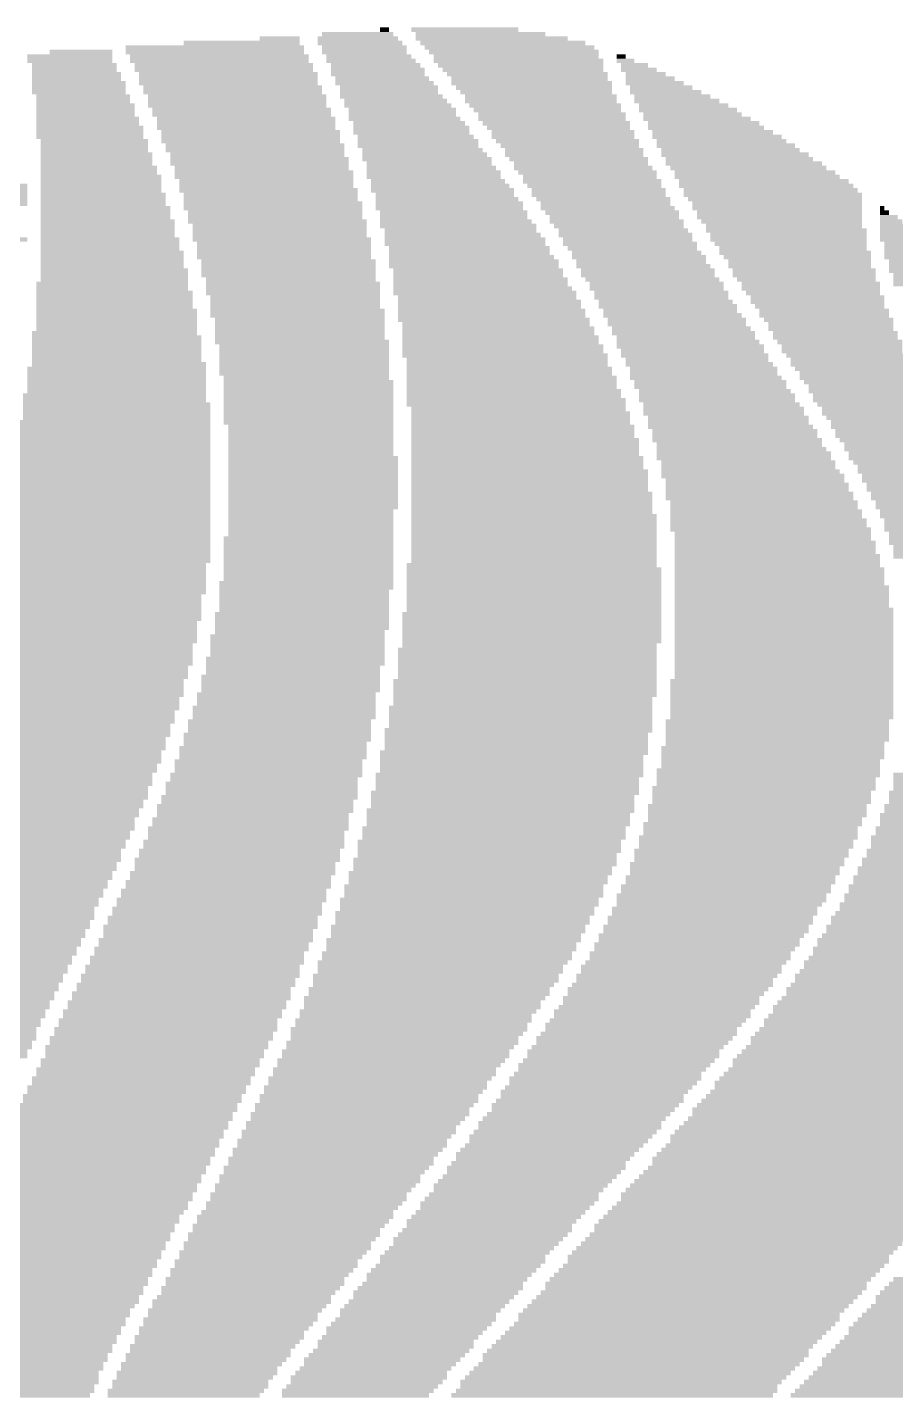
# Model space of a CAD drawing. Extents: x 0 to 158, y 0 to 111.
# Drawn here: x 124.87 to 129.74, y 24.47 to 32.14 of the extents above; entities that cross this region are included whole.
import ezdxf

# ---------------------------------------------------------------- set-up
doc = ezdxf.new("R2010")
doc.units = 0
doc.layers.add('21', color=53, linetype='CONTINUOUS')

# ---------------------------------------------------------------- blocks, each defined once
blk = doc.blocks.new('RECT')
blk.add_solid([(-0.5, -0.5), (0.5, -0.5), (-0.5, 0.5), (0.5, 0.5)])

msp = doc.modelspace()

# ---------------------------------------------------------------- block references
at = {"layer": '21', "yscale": 0.025}
for p, xscale in [((126.285, 32.08), 0.225), ((126.7225, 32.08), 0.45), ((126.7225, 32.105), 0.4), ((126.8725, 32.13), 0.05), ((127.3225, 32.13), 0.6), ((127.41, 32.105), 0.725), ((127.4725, 32.08), 0.85), ((125.1725, 32.005), 0.35), ((126.0725, 32.055), 0.65), ((126.735, 32.055), 0.475), ((126.76, 32.03), 0.475), ((126.76, 32.005), 0.475), ((127.535, 32.055), 0.925), ((127.5725, 32.03), 0.95), ((127.5975, 32.005), 0.95), ((125.11, 31.98), 0.475), ((125.11, 31.955), 0.475), ((125.135, 31.93), 0.475), ((126.785, 31.98), 0.475), ((126.7975, 31.955), 0.5), ((126.8225, 31.93), 0.5), ((127.61, 31.98), 0.925), ((127.6225, 31.955), 0.95), ((127.635, 31.93), 0.925), ((128.1975, 31.98), 0.05), ((128.2225, 31.955), 0.1), ((128.2725, 31.93), 0.15), ((125.135, 31.905), 0.475), ((125.1475, 31.88), 0.5), ((125.1475, 31.855), 0.5), ((126.835, 31.905), 0.525), ((126.835, 31.88), 0.525), ((126.86, 31.855), 0.525), ((127.6475, 31.905), 0.9), ((127.6725, 31.88), 0.9), ((127.685, 31.855), 0.875), ((128.2975, 31.905), 0.2), ((128.335, 31.88), 0.225), ((128.36, 31.855), 0.275), ((125.16, 31.83), 0.525), ((125.16, 31.805), 0.525), ((125.16, 31.78), 0.525), ((126.8725, 31.83), 0.55), ((126.8975, 31.805), 0.55), ((126.8975, 31.78), 0.55), ((127.6975, 31.83), 0.9), ((127.71, 31.805), 0.875), ((127.7225, 31.78), 0.85), ((128.385, 31.83), 0.325), ((128.4225, 31.805), 0.35), ((128.4475, 31.78), 0.4), ((125.185, 31.755), 0.525), ((125.185, 31.73), 0.525), ((125.1975, 31.705), 0.55), ((126.91, 31.755), 0.575), ((126.935, 31.73), 0.575), ((126.9475, 31.705), 0.6), ((127.7475, 31.755), 0.85), ((127.7475, 31.73), 0.85), ((127.7725, 31.705), 0.85), ((128.485, 31.755), 0.425), ((128.51, 31.73), 0.475), ((128.5475, 31.705), 0.5), ((125.1975, 31.68), 0.55), ((125.1975, 31.655), 0.55), ((125.21, 31.63), 0.575), ((126.9725, 31.68), 0.6), ((126.9725, 31.655), 0.6), ((126.985, 31.63), 0.625), ((127.785, 31.68), 0.825), ((127.81, 31.655), 0.825), ((127.81, 31.63), 0.825), ((128.5725, 31.68), 0.55), ((128.5975, 31.655), 0.55), ((128.6225, 31.63), 0.6), ((125.21, 31.605), 0.575), ((125.2225, 31.58), 0.6), ((125.2225, 31.555), 0.6), ((127.01, 31.605), 0.625), ((127.0225, 31.58), 0.65), ((127.0225, 31.555), 0.65), ((127.835, 31.605), 0.825), ((127.8475, 31.58), 0.8), ((127.8725, 31.555), 0.8), ((128.66, 31.605), 0.625), ((128.6725, 31.58), 0.65), ((128.71, 31.555), 0.675), ((125.2225, 31.53), 0.6), ((125.2475, 31.505), 0.6), ((125.2475, 31.48), 0.6), ((127.0475, 31.53), 0.65), ((127.06, 31.505), 0.675), ((127.06, 31.48), 0.675), ((127.8725, 31.53), 0.8), ((127.8975, 31.505), 0.8), ((127.91, 31.48), 0.775), ((128.735, 31.53), 0.725), ((128.76, 31.505), 0.725), ((128.785, 31.48), 0.775), ((125.2475, 31.455), 0.6), ((125.26, 31.43), 0.625), ((125.26, 31.405), 0.625), ((125.26, 31.38), 0.625), ((126.16, 31.43), 0.975), ((127.085, 31.455), 0.675), ((127.0975, 31.43), 0.7), ((127.11, 31.405), 0.725), ((127.1225, 31.38), 0.7), ((127.935, 31.455), 0.775), ((127.935, 31.43), 0.775), ((127.96, 31.405), 0.775), ((127.9725, 31.38), 0.75), ((128.81, 31.455), 0.775), ((128.835, 31.43), 0.825), ((128.86, 31.405), 0.825), ((128.885, 31.38), 0.875), ((125.2725, 31.355), 0.65), ((125.2725, 31.33), 0.65), ((125.285, 31.305), 0.675), ((126.185, 31.355), 0.975), ((127.135, 31.355), 0.725), ((127.1475, 31.33), 0.75), ((127.1475, 31.305), 0.75), ((127.985, 31.355), 0.775), ((128.01, 31.33), 0.775), ((128.0225, 31.305), 0.75), ((128.91, 31.355), 0.875), ((128.9475, 31.33), 0.9), ((128.96, 31.305), 0.925), ((124.4725, 31.255), 0.8), ((124.4725, 31.23), 0.8), ((125.285, 31.28), 0.675), ((125.285, 31.255), 0.675), ((125.285, 31.23), 0.675), ((126.21, 31.28), 0.975), ((126.21, 31.255), 0.975), ((127.1725, 31.28), 0.75), ((127.185, 31.255), 0.775), ((127.1975, 31.23), 0.8), ((128.035, 31.28), 0.775), ((128.0475, 31.255), 0.75), ((128.0725, 31.23), 0.75), ((128.9975, 31.28), 0.95), ((129.01, 31.255), 0.975), ((129.035, 31.23), 0.975), ((124.4725, 31.205), 0.8), ((124.4725, 31.18), 0.8), ((124.4725, 31.155), 0.8), ((125.2975, 31.205), 0.7), ((125.2975, 31.18), 0.7), ((125.2975, 31.155), 0.7), ((126.235, 31.205), 0.975), ((126.235, 31.18), 0.975), ((127.21, 31.205), 0.775), ((127.2225, 31.18), 0.8), ((127.235, 31.155), 0.825), ((128.0725, 31.205), 0.75), ((128.0975, 31.18), 0.75), ((128.11, 31.155), 0.725), ((129.06, 31.18), 0.975), ((129.0725, 31.155), 0.95), ((125.31, 31.13), 0.725), ((125.31, 31.105), 0.725), ((125.31, 31.08), 0.725), ((126.26, 31.105), 0.975), ((126.26, 31.08), 0.975), ((127.235, 31.13), 0.825), ((127.26, 31.105), 0.825), ((127.26, 31.08), 0.825), ((128.1225, 31.13), 0.75), ((128.1475, 31.105), 0.75), ((128.16, 31.08), 0.725), ((129.0725, 31.13), 0.95), ((129.085, 31.105), 0.925), ((129.085, 31.08), 0.925), ((129.66, 31.13), 0.025), ((129.6725, 31.105), 0.05), ((129.6975, 31.08), 0.1), ((125.3225, 31.055), 0.75), ((125.3225, 31.03), 0.75), ((125.3225, 31.005), 0.75), ((126.285, 31.03), 0.975), ((126.285, 31.005), 0.975), ((127.2725, 31.055), 0.85), ((127.285, 31.03), 0.875), ((127.2975, 31.005), 0.85), ((128.1725, 31.055), 0.75), ((128.185, 31.03), 0.725), ((128.21, 31.005), 0.725), ((129.0975, 31.055), 0.9), ((129.11, 31.03), 0.875), ((129.1225, 31.005), 0.9), ((129.71, 31.055), 0.125), ((129.735, 31.03), 0.175), ((129.7475, 31.005), 0.2), ((124.4475, 30.955), 0.85), ((125.3225, 30.98), 0.75), ((125.335, 30.955), 0.775), ((125.335, 30.93), 0.775), ((126.285, 30.98), 0.975), ((126.31, 30.93), 0.975), ((127.31, 30.98), 0.875), ((127.3225, 30.955), 0.9), ((127.3225, 30.93), 0.9), ((128.2225, 30.98), 0.75), ((128.235, 30.955), 0.725), ((128.2475, 30.93), 0.75), ((129.135, 30.98), 0.875), ((129.135, 30.955), 0.875), ((129.1475, 30.93), 0.85), ((129.76, 30.98), 0.225), ((129.785, 30.955), 0.275), ((129.81, 30.93), 0.275), ((125.335, 30.905), 0.775), ((125.3475, 30.88), 0.8), ((125.3475, 30.855), 0.8), ((126.31, 30.905), 0.975), ((126.31, 30.88), 0.975), ((126.31, 30.855), 0.975), ((127.3475, 30.905), 0.9), ((127.3475, 30.88), 0.9), ((127.36, 30.855), 0.925), ((128.26, 30.905), 0.725), ((128.285, 30.88), 0.725), ((128.2975, 30.855), 0.75), ((129.16, 30.905), 0.825), ((129.1725, 30.88), 0.85), ((129.185, 30.855), 0.825), ((129.835, 30.905), 0.325), ((129.8475, 30.88), 0.35), ((129.86, 30.855), 0.375), ((125.3475, 30.83), 0.8), ((125.3475, 30.805), 0.8), ((125.36, 30.78), 0.825), ((126.335, 30.83), 0.975), ((126.335, 30.805), 0.975), ((126.335, 30.78), 0.975), ((127.3725, 30.83), 0.95), ((127.3725, 30.805), 0.95), ((127.3975, 30.78), 0.95), ((128.31, 30.83), 0.725), ((128.3225, 30.805), 0.75), ((128.3475, 30.78), 0.75), ((129.1975, 30.83), 0.8), ((129.1975, 30.805), 0.8), ((129.2225, 30.78), 0.8), ((129.8975, 30.83), 0.4), ((129.91, 30.805), 0.425), ((129.9225, 30.78), 0.45), ((125.3475, 30.705), 0.85), ((125.36, 30.755), 0.825), ((125.36, 30.73), 0.825), ((126.335, 30.755), 0.975), ((126.3475, 30.73), 0.95), ((126.36, 30.705), 0.975), ((127.3975, 30.755), 0.95), ((127.41, 30.73), 0.975), ((127.41, 30.705), 0.975), ((128.3475, 30.755), 0.75), ((128.3725, 30.73), 0.75), ((128.3975, 30.705), 0.75), ((129.2225, 30.755), 0.8), ((129.235, 30.73), 0.775), ((129.26, 30.705), 0.775), ((129.96, 30.755), 0.475), ((129.9725, 30.73), 0.5), ((129.985, 30.705), 0.525), ((125.3475, 30.68), 0.85), ((125.36, 30.655), 0.875), ((125.36, 30.63), 0.875), ((126.36, 30.68), 0.975), ((126.36, 30.655), 0.975), ((126.3725, 30.63), 0.95), ((127.435, 30.655), 1.025), ((128.3975, 30.68), 0.75), ((128.4225, 30.655), 0.75), ((128.4225, 30.63), 0.75), ((129.26, 30.68), 0.775), ((129.2725, 30.655), 0.75), ((129.2975, 30.63), 0.75), ((125.36, 30.605), 0.875), ((125.36, 30.58), 0.875), ((125.3725, 30.555), 0.9), ((126.3725, 30.605), 0.95), ((126.3725, 30.58), 0.95), ((126.385, 30.555), 0.975), ((127.46, 30.605), 1.025), ((127.46, 30.58), 1.025), ((127.4725, 30.555), 1.05), ((128.4475, 30.605), 0.75), ((128.46, 30.58), 0.775), ((128.4725, 30.555), 0.75), ((129.2975, 30.605), 0.75), ((129.31, 30.58), 0.725), ((129.335, 30.555), 0.725), ((125.3725, 30.53), 0.9), ((125.3725, 30.505), 0.9), ((125.3725, 30.48), 0.9), ((126.385, 30.53), 0.975), ((126.3975, 30.505), 0.95), ((126.3975, 30.48), 0.95), ((127.4725, 30.53), 1.05), ((127.485, 30.505), 1.075), ((127.4975, 30.48), 1.05), ((128.485, 30.53), 0.775), ((128.51, 30.505), 0.775), ((128.51, 30.48), 0.775), ((129.335, 30.53), 0.725), ((129.36, 30.505), 0.725), ((129.3725, 30.48), 0.7), ((125.36, 30.43), 0.925), ((125.3725, 30.405), 0.95), ((125.3725, 30.455), 0.9), ((126.3975, 30.455), 0.95), ((126.3975, 30.43), 0.95), ((126.3975, 30.405), 0.95), ((127.51, 30.455), 1.075), ((127.51, 30.43), 1.075), ((127.5225, 30.405), 1.1), ((128.535, 30.455), 0.775), ((128.5475, 30.43), 0.8), ((128.56, 30.405), 0.775), ((129.3725, 30.455), 0.7), ((129.3975, 30.43), 0.7), ((129.3975, 30.405), 0.7), ((125.3725, 30.38), 0.95), ((125.3725, 30.355), 0.95), ((125.3725, 30.33), 0.95), ((125.3725, 30.305), 0.95), ((126.41, 30.38), 0.975), ((126.4225, 30.355), 0.95), ((126.4225, 30.33), 0.95), ((126.4225, 30.305), 0.95), ((127.5225, 30.38), 1.1), ((127.535, 30.355), 1.125), ((127.535, 30.33), 1.125), ((127.5475, 30.305), 1.15), ((128.5725, 30.38), 0.8), ((128.585, 30.355), 0.825), ((128.5975, 30.33), 0.8), ((128.61, 30.305), 0.825), ((129.4225, 30.38), 0.7), ((129.435, 30.355), 0.675), ((129.435, 30.33), 0.675), ((129.46, 30.305), 0.675), ((125.3725, 30.28), 0.95), ((125.385, 30.255), 0.975), ((126.4225, 30.28), 0.95), ((126.4225, 30.255), 0.95), ((126.4225, 30.23), 0.95), ((127.56, 30.28), 1.125), ((127.56, 30.255), 1.125), ((127.5725, 30.23), 1.15), ((128.6225, 30.28), 0.8), ((128.635, 30.255), 0.825), ((128.66, 30.23), 0.825), ((129.4725, 30.28), 0.65), ((129.485, 30.255), 0.675), ((129.4975, 30.23), 0.65), ((126.4225, 30.205), 0.95), ((126.435, 30.18), 0.925), ((126.4475, 30.155), 0.95), ((127.5725, 30.205), 1.15), ((127.585, 30.18), 1.175), ((127.585, 30.155), 1.175), ((128.66, 30.205), 0.825), ((128.6725, 30.18), 0.85), ((128.6975, 30.155), 0.85), ((129.5225, 30.205), 0.65), ((129.5225, 30.18), 0.65), ((129.5475, 30.155), 0.65), ((125.36, 30.08), 1.025), ((126.4475, 30.13), 0.95), ((126.4475, 30.105), 0.95), ((126.4475, 30.08), 0.95), ((127.585, 30.13), 1.175), ((127.5975, 30.105), 1.2), ((127.5975, 30.08), 1.2), ((128.6975, 30.13), 0.85), ((128.7225, 30.105), 0.85), ((128.735, 30.08), 0.875), ((129.56, 30.13), 0.625), ((129.56, 30.105), 0.625), ((129.585, 30.08), 0.625), ((125.36, 30.055), 1.025), ((125.3725, 30.03), 1.05), ((125.3725, 30.005), 1.05), ((126.4475, 30.055), 0.95), ((126.4475, 30.03), 0.95), ((126.4475, 30.005), 0.95), ((127.61, 30.055), 1.225), ((127.61, 30.03), 1.225), ((127.6225, 30.005), 1.2), ((128.735, 30.055), 0.875), ((128.76, 30.03), 0.875), ((128.7725, 30.005), 0.9), ((129.585, 30.055), 0.625), ((129.61, 30.03), 0.625), ((129.6225, 30.005), 0.6), ((125.36, 29.93), 1.075), ((125.3725, 29.98), 1.05), ((125.3725, 29.955), 1.05), ((126.4475, 29.98), 0.95), ((126.4475, 29.955), 0.95), ((126.4475, 29.93), 0.95), ((127.635, 29.98), 1.225), ((127.635, 29.955), 1.225), ((127.635, 29.93), 1.225), ((128.7725, 29.98), 0.9), ((128.7975, 29.955), 0.9), ((128.7975, 29.93), 0.9), ((129.635, 29.98), 0.625), ((129.6475, 29.955), 0.6), ((129.6725, 29.93), 0.6), ((125.36, 29.905), 1.075), ((125.36, 29.88), 1.075), ((125.36, 29.855), 1.075), ((126.46, 29.905), 0.925), ((126.46, 29.88), 0.925), ((126.46, 29.855), 0.925), ((127.6475, 29.905), 1.25), ((127.6475, 29.88), 1.25), ((127.6475, 29.855), 1.25), ((128.81, 29.905), 0.925), ((128.835, 29.88), 0.925), ((128.835, 29.855), 0.925), ((129.6725, 29.905), 0.6), ((129.685, 29.88), 0.575), ((129.6975, 29.855), 0.6), ((125.3475, 29.805), 1.1), ((125.3475, 29.78), 1.1), ((125.36, 29.83), 1.075), ((126.46, 29.83), 0.925), ((126.46, 29.805), 0.925), ((126.46, 29.78), 0.925), ((127.66, 29.83), 1.275), ((127.66, 29.805), 1.275), ((127.66, 29.78), 1.275), ((128.8475, 29.83), 0.95), ((128.86, 29.805), 0.925), ((128.8725, 29.78), 0.95), ((129.71, 29.83), 0.575), ((129.735, 29.805), 0.575), ((129.735, 29.78), 0.575), ((125.3475, 29.755), 1.1), ((125.3475, 29.73), 1.1), ((125.3475, 29.705), 1.1), ((126.46, 29.755), 0.925), ((126.4725, 29.73), 0.95), ((126.4725, 29.705), 0.95), ((127.66, 29.755), 1.275), ((127.6725, 29.73), 1.3), ((127.6725, 29.705), 1.3), ((128.885, 29.755), 0.975), ((128.885, 29.73), 0.975), ((128.91, 29.705), 0.975), ((129.76, 29.755), 0.575), ((129.76, 29.73), 0.575), ((129.785, 29.705), 0.575), ((125.335, 29.68), 1.125), ((125.335, 29.655), 1.125), ((125.335, 29.63), 1.125), ((126.4725, 29.68), 0.95), ((126.4725, 29.655), 0.95), ((126.4725, 29.63), 0.95), ((127.6725, 29.68), 1.3), ((127.685, 29.655), 1.325), ((127.685, 29.63), 1.325), ((128.91, 29.68), 0.975), ((128.935, 29.63), 1.025), ((129.7975, 29.68), 0.55), ((129.81, 29.655), 0.575), ((129.8225, 29.63), 0.55), ((125.3225, 29.58), 1.15), ((125.3225, 29.555), 1.15), ((125.335, 29.605), 1.125), ((126.4725, 29.605), 0.95), ((126.4725, 29.58), 0.95), ((126.4725, 29.555), 0.95), ((127.685, 29.605), 1.325), ((127.685, 29.58), 1.325), ((127.685, 29.555), 1.325), ((128.96, 29.58), 1.025), ((128.96, 29.555), 1.025), ((129.835, 29.605), 0.575), ((129.8475, 29.58), 0.55), ((129.86, 29.555), 0.575), ((125.31, 29.48), 1.175), ((125.3225, 29.53), 1.15), ((125.3225, 29.505), 1.15), ((126.4725, 29.53), 0.95), ((126.4725, 29.505), 0.95), ((126.4725, 29.48), 0.95), ((127.6975, 29.53), 1.35), ((127.6975, 29.505), 1.35), ((127.6975, 29.48), 1.35), ((128.9725, 29.53), 1.05), ((128.9725, 29.505), 1.05), ((128.9975, 29.48), 1.05), ((129.8725, 29.53), 0.55), ((129.8725, 29.505), 0.55), ((129.8975, 29.48), 0.55), ((125.31, 29.455), 1.175), ((125.31, 29.43), 1.175), ((125.31, 29.405), 1.175), ((126.4725, 29.455), 0.95), ((126.46, 29.43), 0.925), ((126.46, 29.405), 0.925), ((127.6975, 29.455), 1.35), ((127.6975, 29.43), 1.35), ((127.71, 29.405), 1.375), ((128.9975, 29.455), 1.05), ((129.01, 29.43), 1.075), ((129.01, 29.405), 1.075), ((129.8975, 29.455), 0.55), ((129.9225, 29.43), 0.55), ((129.9225, 29.405), 0.55), ((125.2975, 29.38), 1.2), ((125.2975, 29.355), 1.2), ((125.2975, 29.33), 1.2), ((126.46, 29.38), 0.925), ((126.46, 29.355), 0.925), ((126.46, 29.33), 0.925), ((127.71, 29.38), 1.375), ((127.71, 29.355), 1.375), ((127.71, 29.33), 1.375), ((129.0225, 29.38), 1.1), ((129.0225, 29.355), 1.1), ((129.035, 29.33), 1.125), ((129.9475, 29.38), 0.55), ((129.9475, 29.355), 0.55), ((129.96, 29.33), 0.575), ((125.285, 29.28), 1.225), ((125.285, 29.255), 1.225), ((125.285, 29.23), 1.225), ((125.2975, 29.305), 1.2), ((126.4475, 29.28), 0.95), ((126.4475, 29.255), 0.95), ((126.4475, 29.23), 0.95), ((126.46, 29.305), 0.925), ((127.71, 29.305), 1.375), ((127.71, 29.28), 1.375), ((127.71, 29.255), 1.375), ((127.71, 29.23), 1.375), ((129.0475, 29.305), 1.1), ((129.0475, 29.28), 1.1), ((129.06, 29.255), 1.125), ((129.06, 29.23), 1.125), ((129.9725, 29.305), 0.55), ((129.985, 29.28), 0.575), ((129.985, 29.255), 0.575), ((130.01, 29.23), 0.575), ((125.2725, 29.18), 1.25), ((125.2725, 29.155), 1.25), ((125.285, 29.205), 1.225), ((126.4475, 29.205), 0.95), ((126.4475, 29.18), 0.95), ((126.4475, 29.155), 0.95), ((127.71, 29.205), 1.375), ((127.71, 29.18), 1.375), ((127.71, 29.155), 1.375), ((129.06, 29.205), 1.125), ((129.0725, 29.18), 1.15), ((129.0725, 29.155), 1.15), ((130.01, 29.205), 0.575), ((130.01, 29.18), 0.575), ((125.2475, 29.105), 1.25), ((125.2475, 29.08), 1.25), ((125.26, 29.13), 1.225), ((126.4475, 29.13), 0.95), ((126.4475, 29.105), 0.95), ((126.4475, 29.08), 0.95), ((127.6975, 29.13), 1.4), ((127.71, 29.105), 1.425), ((127.71, 29.08), 1.425), ((129.0725, 29.13), 1.15), ((129.085, 29.105), 1.175), ((129.085, 29.08), 1.175), ((125.235, 29.005), 1.275), ((125.2475, 29.055), 1.25), ((125.2475, 29.03), 1.25), ((126.435, 29.03), 0.975), ((126.435, 29.005), 0.975), ((126.4475, 29.055), 0.95), ((127.71, 29.055), 1.425), ((127.71, 29.03), 1.425), ((127.71, 29.005), 1.425), ((129.085, 29.055), 1.175), ((129.085, 29.03), 1.175), ((129.0975, 29.005), 1.2), ((125.21, 28.93), 1.275), ((125.235, 28.98), 1.275), ((125.2225, 28.955), 1.25), ((126.4225, 28.98), 0.95), ((126.4225, 28.955), 0.95), ((126.4225, 28.93), 0.95), ((127.71, 28.98), 1.425), ((127.71, 28.955), 1.425), ((127.71, 28.93), 1.425), ((129.0975, 28.98), 1.2), ((129.0975, 28.955), 1.2), ((129.0975, 28.93), 1.2), ((125.1975, 28.855), 1.3), ((125.21, 28.905), 1.275), ((125.21, 28.88), 1.275), ((126.41, 28.855), 0.975), ((126.4225, 28.905), 0.95), ((126.4225, 28.88), 0.95), ((127.6975, 28.855), 1.45), ((127.71, 28.905), 1.425), ((127.71, 28.88), 1.425), ((129.0975, 28.905), 1.2), ((129.11, 28.88), 1.225), ((129.11, 28.855), 1.225), ((125.1725, 28.78), 1.3), ((125.1975, 28.83), 1.3), ((125.185, 28.805), 1.275), ((126.41, 28.83), 0.975), ((126.41, 28.805), 0.975), ((126.41, 28.78), 0.975), ((127.6975, 28.83), 1.45), ((127.6975, 28.805), 1.45), ((127.6975, 28.78), 1.45), ((129.11, 28.83), 1.225), ((129.11, 28.805), 1.225), ((129.11, 28.78), 1.225), ((125.16, 28.705), 1.325), ((125.1725, 28.755), 1.3), ((125.1725, 28.73), 1.3), ((126.385, 28.73), 0.975), ((126.385, 28.705), 0.975), ((126.3975, 28.755), 0.95), ((127.6975, 28.755), 1.45), ((127.6975, 28.73), 1.45), ((127.6975, 28.705), 1.45), ((129.11, 28.755), 1.225), ((129.11, 28.73), 1.225), ((129.11, 28.705), 1.225), ((125.135, 28.63), 1.325), ((125.1475, 28.68), 1.3), ((125.1475, 28.655), 1.3), ((126.385, 28.68), 0.975), ((126.385, 28.655), 0.975), ((126.385, 28.63), 0.975), ((127.6725, 28.655), 1.45), ((127.6725, 28.63), 1.45), ((127.685, 28.68), 1.425), ((129.11, 28.68), 1.225), ((129.11, 28.655), 1.225), ((129.11, 28.63), 1.225), ((125.11, 28.555), 1.325), ((125.135, 28.605), 1.325), ((125.135, 28.58), 1.325), ((126.36, 28.555), 0.975), ((127.6725, 28.605), 1.45), ((127.6725, 28.58), 1.45), ((127.6725, 28.555), 1.45), ((129.11, 28.605), 1.225), ((129.11, 28.58), 1.225), ((129.11, 28.555), 1.225), ((125.085, 28.48), 1.325), ((125.11, 28.53), 1.325), ((125.11, 28.505), 1.325), ((126.36, 28.53), 0.975), ((127.66, 28.48), 1.475), ((127.6725, 28.53), 1.45), ((127.6725, 28.505), 1.45), ((129.0975, 28.48), 1.25), ((129.11, 28.53), 1.225), ((129.11, 28.505), 1.225), ((125.0725, 28.405), 1.35), ((125.085, 28.455), 1.325), ((125.085, 28.43), 1.325), ((127.66, 28.455), 1.475), ((127.66, 28.43), 1.475), ((127.66, 28.405), 1.475), ((129.0975, 28.455), 1.25), ((129.0975, 28.43), 1.25), ((129.0975, 28.405), 1.25), ((125.0475, 28.355), 1.35), ((125.0475, 28.33), 1.35), ((125.06, 28.38), 1.325), ((126.31, 28.33), 1.025), ((127.635, 28.33), 1.475), ((127.6475, 28.38), 1.45), ((127.6475, 28.355), 1.45), ((129.0975, 28.38), 1.25), ((129.0975, 28.355), 1.25), ((129.0975, 28.33), 1.25), ((125.0225, 28.28), 1.35), ((125.0225, 28.255), 1.35), ((125.035, 28.305), 1.325), ((126.285, 28.255), 1.025), ((126.31, 28.305), 1.025), ((126.31, 28.28), 1.025), ((127.635, 28.305), 1.475), ((127.635, 28.28), 1.475), ((127.635, 28.255), 1.475), ((129.0725, 28.255), 1.25), ((129.0975, 28.305), 1.25), ((129.0975, 28.28), 1.25), ((124.9725, 28.155), 1.35), ((124.9975, 28.205), 1.35), ((124.9975, 28.18), 1.35), ((125.01, 28.23), 1.325), ((126.2725, 28.18), 1.05), ((126.2725, 28.155), 1.05), ((126.285, 28.23), 1.025), ((126.285, 28.205), 1.025), ((127.6225, 28.205), 1.5), ((127.61, 28.18), 1.475), ((127.61, 28.155), 1.475), ((127.635, 28.23), 1.475), ((129.0725, 28.23), 1.25), ((129.0725, 28.205), 1.25), ((129.0725, 28.18), 1.25), ((129.0725, 28.155), 1.25), ((124.9475, 28.08), 1.35), ((124.9725, 28.13), 1.35), ((124.9725, 28.105), 1.35), ((126.2475, 28.105), 1.05), ((126.2475, 28.08), 1.05), ((126.26, 28.13), 1.025), ((127.5975, 28.08), 1.5), ((127.61, 28.13), 1.475), ((127.61, 28.105), 1.475), ((129.0475, 28.105), 1.25), ((129.0475, 28.08), 1.25), ((129.06, 28.13), 1.225), ((124.9225, 28.005), 1.35), ((124.9475, 28.055), 1.35), ((124.9475, 28.03), 1.35), ((126.2225, 28.03), 1.05), ((126.2225, 28.005), 1.05), ((126.2475, 28.055), 1.05), ((127.585, 28.055), 1.475), ((127.585, 28.03), 1.475), ((127.585, 28.005), 1.475), ((129.0475, 28.055), 1.25), ((129.035, 28.03), 1.225), ((129.035, 28.005), 1.225), ((124.8975, 27.955), 1.35), ((124.8975, 27.93), 1.35), ((124.9225, 27.98), 1.35), ((126.21, 27.955), 1.075), ((126.1975, 27.93), 1.05), ((126.2225, 27.98), 1.05), ((127.5725, 27.955), 1.5), ((127.56, 27.93), 1.475), ((127.585, 27.98), 1.475), ((129.0225, 27.98), 1.25), ((129.0225, 27.955), 1.25), ((129.01, 27.93), 1.225), ((130.235, 27.93), 1.025), ((124.8725, 27.88), 1.35), ((124.8725, 27.855), 1.35), ((124.8975, 27.905), 1.35), ((126.185, 27.905), 1.075), ((126.185, 27.88), 1.075), ((126.185, 27.855), 1.075), ((127.5475, 27.855), 1.5), ((127.56, 27.905), 1.475), ((127.56, 27.88), 1.475), ((128.9975, 27.88), 1.25), ((128.985, 27.855), 1.225), ((129.01, 27.905), 1.225), ((130.2225, 27.855), 1.05), ((130.235, 27.905), 1.025), ((130.235, 27.88), 1.025), ((124.86, 27.83), 1.375), ((124.8475, 27.805), 1.35), ((124.8475, 27.78), 1.35), ((126.1475, 27.78), 1.1), ((126.1725, 27.83), 1.1), ((126.16, 27.805), 1.075), ((127.535, 27.83), 1.475), ((127.535, 27.805), 1.475), ((127.535, 27.78), 1.475), ((128.96, 27.78), 1.225), ((128.985, 27.83), 1.225), ((128.985, 27.805), 1.225), ((130.2225, 27.78), 1.1), ((130.2225, 27.83), 1.05), ((130.2225, 27.805), 1.05), ((124.7975, 27.705), 1.35), ((124.8225, 27.755), 1.35), ((124.8225, 27.73), 1.35), ((126.1225, 27.705), 1.1), ((126.1475, 27.755), 1.1), ((126.135, 27.73), 1.075), ((127.5225, 27.755), 1.5), ((127.51, 27.73), 1.475), ((127.51, 27.705), 1.475), ((128.96, 27.755), 1.225), ((128.96, 27.73), 1.225), ((128.9475, 27.705), 1.2), ((130.21, 27.73), 1.125), ((130.21, 27.705), 1.125), ((130.2225, 27.755), 1.1), ((124.785, 27.655), 1.375), ((124.7725, 27.63), 1.35), ((124.7975, 27.68), 1.35), ((126.11, 27.655), 1.125), ((126.0975, 27.63), 1.1), ((126.1225, 27.68), 1.1), ((127.485, 27.655), 1.475), ((127.485, 27.63), 1.475), ((127.51, 27.68), 1.475), ((128.935, 27.68), 1.225), ((128.9225, 27.655), 1.2), ((128.9225, 27.63), 1.2), ((130.1975, 27.655), 1.15), ((130.1975, 27.63), 1.15), ((130.21, 27.68), 1.125), ((124.7475, 27.58), 1.35), ((124.7475, 27.555), 1.35), ((124.7725, 27.605), 1.35), ((126.085, 27.58), 1.125), ((126.085, 27.555), 1.125), ((126.0975, 27.605), 1.1), ((127.46, 27.58), 1.475), ((127.46, 27.555), 1.475), ((127.485, 27.605), 1.475), ((128.91, 27.605), 1.225), ((128.8975, 27.58), 1.2), ((128.8975, 27.555), 1.2), ((130.185, 27.605), 1.175), ((130.185, 27.58), 1.175), ((130.1975, 27.555), 1.2), ((124.7225, 27.53), 1.35), ((124.7225, 27.505), 1.35), ((124.7225, 27.48), 1.35), ((126.0475, 27.48), 1.15), ((126.06, 27.53), 1.125), ((126.06, 27.505), 1.125), ((127.435, 27.48), 1.475), ((127.46, 27.53), 1.475), ((127.4475, 27.505), 1.45), ((128.8725, 27.53), 1.2), ((128.8725, 27.505), 1.2), ((128.86, 27.48), 1.175), ((130.1725, 27.48), 1.25), ((130.185, 27.53), 1.225), ((130.185, 27.505), 1.225), ((124.6725, 27.405), 1.35), ((124.6975, 27.455), 1.35), ((124.6975, 27.43), 1.35), ((126.0225, 27.405), 1.15), ((126.035, 27.455), 1.125), ((126.035, 27.43), 1.125), ((127.41, 27.405), 1.475), ((127.435, 27.455), 1.475), ((127.4225, 27.43), 1.45), ((128.8475, 27.455), 1.2), ((128.835, 27.43), 1.175), ((128.835, 27.405), 1.175), ((130.16, 27.43), 1.275), ((130.16, 27.405), 1.275), ((130.1725, 27.455), 1.25), ((124.6475, 27.33), 1.35), ((124.6725, 27.38), 1.35), ((124.66, 27.355), 1.325), ((125.9975, 27.355), 1.15), ((125.9975, 27.33), 1.15), ((126.01, 27.38), 1.125), ((127.3725, 27.33), 1.45), ((127.3975, 27.38), 1.45), ((127.3975, 27.355), 1.45), ((128.785, 27.33), 1.175), ((128.81, 27.38), 1.175), ((128.81, 27.355), 1.175), ((130.135, 27.33), 1.325), ((130.1475, 27.38), 1.3), ((130.1475, 27.355), 1.3), ((124.61, 27.255), 1.325), ((124.635, 27.305), 1.325), ((124.635, 27.28), 1.325), ((125.96, 27.255), 1.175), ((125.9725, 27.305), 1.15), ((125.9725, 27.28), 1.15), ((127.3475, 27.255), 1.45), ((127.3725, 27.305), 1.45), ((127.3725, 27.28), 1.45), ((128.76, 27.28), 1.175), ((128.76, 27.255), 1.175), ((128.785, 27.305), 1.175), ((130.1225, 27.28), 1.35), ((130.1225, 27.255), 1.35), ((130.135, 27.305), 1.325), ((124.585, 27.18), 1.325), ((124.61, 27.23), 1.325), ((124.5975, 27.205), 1.3), ((125.935, 27.205), 1.175), ((125.935, 27.18), 1.175), ((125.9475, 27.23), 1.15), ((127.3225, 27.18), 1.45), ((127.3475, 27.23), 1.45), ((127.335, 27.205), 1.425), ((128.7225, 27.205), 1.15), ((128.7225, 27.18), 1.15), ((128.7475, 27.23), 1.15), ((130.085, 27.18), 1.375), ((130.11, 27.23), 1.375), ((130.11, 27.205), 1.375), ((124.585, 27.155), 1.325), ((124.5725, 27.13), 1.3), ((124.5725, 27.105), 1.3), ((125.8975, 27.105), 1.2), ((125.91, 27.155), 1.175), ((125.91, 27.13), 1.175), ((127.285, 27.105), 1.425), ((127.31, 27.155), 1.425), ((127.31, 27.13), 1.425), ((128.6725, 27.105), 1.15), ((128.6975, 27.155), 1.15), ((128.6975, 27.13), 1.15), ((130.06, 27.105), 1.425), ((130.0725, 27.155), 1.4), ((130.0725, 27.13), 1.4), ((124.5225, 27.005), 1.3), ((124.5475, 27.08), 1.3), ((124.5475, 27.055), 1.3), ((124.535, 27.03), 1.275), ((125.8725, 27.03), 1.2), ((125.86, 27.005), 1.175), ((125.885, 27.08), 1.175), ((125.885, 27.055), 1.175), ((127.26, 27.03), 1.425), ((127.2475, 27.005), 1.4), ((127.285, 27.08), 1.425), ((127.2725, 27.055), 1.4), ((128.6225, 27.005), 1.15), ((128.6475, 27.055), 1.15), ((128.635, 27.03), 1.125), ((128.6725, 27.08), 1.15), ((130.035, 27.03), 1.475), ((130.035, 27.005), 1.475), ((130.0475, 27.055), 1.45), ((130.06, 27.08), 1.425), ((124.51, 26.98), 1.275), ((124.51, 26.955), 1.275), ((124.4975, 26.93), 1.25), ((125.8225, 26.93), 1.2), ((125.8475, 26.98), 1.2), ((125.835, 26.955), 1.175), ((127.2225, 26.955), 1.4), ((127.2225, 26.93), 1.4), ((127.2475, 26.98), 1.4), ((128.585, 26.955), 1.125), ((128.585, 26.93), 1.125), ((128.61, 26.98), 1.125), ((129.9975, 26.93), 1.5), ((130.01, 26.98), 1.475), ((130.01, 26.955), 1.475), ((124.485, 26.905), 1.275), ((124.4725, 26.88), 1.25), ((124.4725, 26.855), 1.25), ((125.7975, 26.88), 1.2), ((125.7975, 26.855), 1.2), ((125.8225, 26.905), 1.2), ((127.1975, 26.905), 1.4), ((127.185, 26.88), 1.375), ((127.185, 26.855), 1.375), ((128.535, 26.88), 1.125), ((128.535, 26.855), 1.125), ((128.56, 26.905), 1.125), ((129.96, 26.855), 1.525), ((129.985, 26.905), 1.525), ((129.985, 26.88), 1.525), ((124.435, 26.78), 1.225), ((124.46, 26.83), 1.225), ((124.46, 26.805), 1.225), ((125.76, 26.78), 1.225), ((125.785, 26.83), 1.225), ((125.7725, 26.805), 1.2), ((127.16, 26.83), 1.375), ((127.16, 26.805), 1.375), ((127.1475, 26.78), 1.35), ((128.485, 26.78), 1.125), ((128.51, 26.83), 1.125), ((128.4975, 26.805), 1.1), ((129.9225, 26.78), 1.55), ((129.9475, 26.83), 1.55), ((129.9475, 26.805), 1.55), ((124.435, 26.755), 1.225), ((124.4225, 26.73), 1.2), ((124.4225, 26.705), 1.2), ((125.735, 26.73), 1.225), ((125.735, 26.705), 1.225), ((125.7475, 26.755), 1.2), ((127.0975, 26.705), 1.35), ((127.1225, 26.755), 1.35), ((127.1225, 26.73), 1.35), ((128.4225, 26.705), 1.1), ((128.46, 26.755), 1.125), ((128.4475, 26.73), 1.1), ((129.8975, 26.705), 1.6), ((129.91, 26.755), 1.575), ((129.91, 26.73), 1.575), ((124.3975, 26.68), 1.2), ((124.3975, 26.655), 1.2), ((124.385, 26.63), 1.175), ((125.685, 26.63), 1.225), ((125.71, 26.68), 1.225), ((125.71, 26.655), 1.225), ((127.06, 26.63), 1.325), ((127.085, 26.68), 1.325), ((127.085, 26.655), 1.325), ((128.3725, 26.63), 1.1), ((128.3975, 26.655), 1.1), ((128.4225, 26.68), 1.1), ((129.86, 26.655), 1.625), ((129.86, 26.63), 1.625), ((129.8725, 26.68), 1.6), ((124.385, 26.605), 1.175), ((124.3725, 26.58), 1.15), ((124.3725, 26.555), 1.15), ((125.66, 26.58), 1.225), ((125.66, 26.555), 1.225), ((125.685, 26.605), 1.225), ((127.035, 26.58), 1.325), ((127.0225, 26.555), 1.3), ((127.0475, 26.605), 1.3), ((128.3225, 26.555), 1.1), ((128.3475, 26.58), 1.1), ((128.3725, 26.605), 1.1), ((129.8225, 26.58), 1.65), ((129.81, 26.555), 1.625), ((129.835, 26.605), 1.625), ((124.3475, 26.53), 1.15), ((124.3475, 26.505), 1.15), ((124.3475, 26.48), 1.15), ((125.6225, 26.48), 1.25), ((125.6475, 26.53), 1.25), ((125.635, 26.505), 1.225), ((127.01, 26.53), 1.325), ((126.9975, 26.505), 1.3), ((126.985, 26.48), 1.275), ((128.2725, 26.48), 1.1), ((128.2975, 26.505), 1.1), ((128.31, 26.53), 1.075), ((129.76, 26.48), 1.675), ((129.7725, 26.505), 1.65), ((129.7975, 26.53), 1.65), ((124.335, 26.455), 1.125), ((124.335, 26.43), 1.125), ((124.3225, 26.405), 1.1), ((125.5975, 26.43), 1.25), ((125.585, 26.405), 1.225), ((125.61, 26.455), 1.225), ((126.935, 26.405), 1.275), ((126.9725, 26.455), 1.3), ((126.96, 26.43), 1.275), ((128.21, 26.405), 1.075), ((128.235, 26.43), 1.075), ((128.26, 26.455), 1.075), ((129.7225, 26.405), 1.7), ((129.735, 26.43), 1.675), ((129.76, 26.455), 1.675), ((124.31, 26.38), 1.125), ((125.56, 26.355), 1.225), ((125.56, 26.33), 1.225), ((125.585, 26.38), 1.225), ((126.91, 26.355), 1.275), ((126.8975, 26.33), 1.25), ((126.935, 26.38), 1.275), ((128.16, 26.33), 1.075), ((128.185, 26.355), 1.075), ((128.21, 26.38), 1.075), ((129.685, 26.355), 1.725), ((129.6725, 26.33), 1.7), ((129.6975, 26.38), 1.7), ((125.51, 26.255), 1.225), ((125.535, 26.305), 1.225), ((125.535, 26.28), 1.225), ((126.8475, 26.255), 1.25), ((126.8725, 26.305), 1.25), ((126.8725, 26.28), 1.25), ((128.11, 26.255), 1.075), ((128.1225, 26.28), 1.05), ((128.1475, 26.305), 1.05), ((129.61, 26.255), 1.725), ((129.635, 26.28), 1.725), ((129.6475, 26.305), 1.7), ((125.485, 26.205), 1.225), ((125.485, 26.18), 1.225), ((125.51, 26.23), 1.225), ((126.8225, 26.205), 1.25), ((126.81, 26.18), 1.225), ((126.835, 26.23), 1.225), ((128.0475, 26.18), 1.05), ((128.0725, 26.205), 1.05), ((128.0975, 26.23), 1.05), ((129.56, 26.18), 1.725), ((129.5975, 26.23), 1.75), ((129.585, 26.205), 1.725), ((125.435, 26.105), 1.225), ((125.46, 26.155), 1.225), ((125.46, 26.13), 1.225), ((126.76, 26.105), 1.225), ((126.785, 26.155), 1.225), ((126.785, 26.13), 1.225), ((127.9975, 26.105), 1.05), ((128.0225, 26.13), 1.05), ((128.035, 26.155), 1.025), ((129.4975, 26.105), 1.75), ((129.5225, 26.13), 1.75), ((129.5475, 26.155), 1.75), ((125.41, 26.055), 1.225), ((125.41, 26.03), 1.225), ((125.435, 26.08), 1.225), ((126.735, 26.055), 1.225), ((126.7225, 26.03), 1.2), ((126.7475, 26.08), 1.2), ((127.935, 26.03), 1.025), ((127.96, 26.055), 1.025), ((127.985, 26.08), 1.025), ((129.4475, 26.03), 1.75), ((129.485, 26.08), 1.775), ((129.4725, 26.055), 1.75), ((125.36, 25.93), 1.225), ((125.385, 25.98), 1.225), ((125.3725, 25.955), 1.2), ((125.3975, 26.005), 1.2), ((126.6725, 25.955), 1.2), ((126.66, 25.93), 1.175), ((126.6975, 26.005), 1.2), ((126.685, 25.98), 1.175), ((127.86, 25.93), 1.025), ((127.885, 25.955), 1.025), ((127.91, 26.005), 1.025), ((127.91, 25.98), 1.025), ((129.36, 25.93), 1.775), ((129.385, 25.955), 1.775), ((129.41, 25.98), 1.775), ((129.4225, 26.005), 1.75), ((125.335, 25.88), 1.225), ((125.3225, 25.855), 1.2), ((125.3475, 25.905), 1.2), ((126.61, 25.855), 1.175), ((126.635, 25.905), 1.175), ((126.635, 25.88), 1.175), ((129.31, 25.855), 1.775), ((129.335, 25.88), 1.775), ((129.3475, 25.905), 1.75), ((125.31, 25.83), 1.225), ((125.2975, 25.805), 1.2), ((125.2975, 25.78), 1.2), ((126.5725, 25.805), 1.15), ((126.5725, 25.78), 1.15), ((126.5975, 25.83), 1.15), ((127.735, 25.78), 0.975), ((127.76, 25.805), 0.975), ((129.26, 25.805), 1.775), ((129.26, 25.78), 1.775), ((129.285, 25.83), 1.775), ((125.2475, 25.705), 1.2), ((125.2725, 25.755), 1.2), ((125.2725, 25.73), 1.2), ((126.51, 25.705), 1.125), ((126.5475, 25.755), 1.15), ((126.535, 25.73), 1.125), ((127.685, 25.705), 0.975), ((127.71, 25.73), 0.975), ((129.185, 25.705), 1.775), ((129.21, 25.73), 1.775), ((129.235, 25.755), 1.775), ((125.2225, 25.63), 1.2), ((125.2475, 25.68), 1.2), ((125.235, 25.655), 1.175), ((126.485, 25.655), 1.125), ((126.4725, 25.63), 1.1), ((126.51, 25.68), 1.125), ((127.635, 25.655), 0.975), ((127.6225, 25.63), 0.95), ((127.66, 25.68), 0.975), ((129.1225, 25.63), 1.8), ((129.1475, 25.655), 1.8), ((129.16, 25.68), 1.775), ((125.1975, 25.58), 1.2), ((125.185, 25.555), 1.175), ((125.21, 25.605), 1.175), ((126.4225, 25.555), 1.1), ((126.4475, 25.605), 1.1), ((126.4475, 25.58), 1.1), ((127.56, 25.555), 0.975), ((127.585, 25.58), 0.975), ((127.5975, 25.605), 0.95), ((129.06, 25.555), 1.775), ((129.0975, 25.605), 1.8), ((129.085, 25.58), 1.775), ((125.16, 25.505), 1.175), ((125.1475, 25.48), 1.15), ((125.185, 25.53), 1.175), ((126.3725, 25.48), 1.1), ((126.385, 25.505), 1.075), ((126.41, 25.53), 1.075), ((127.4975, 25.48), 0.95), ((127.5225, 25.505), 0.95), ((127.5475, 25.53), 0.95), ((128.9975, 25.48), 1.8), ((129.0225, 25.505), 1.8), ((129.0475, 25.53), 1.8), ((125.135, 25.455), 1.175), ((125.1225, 25.43), 1.15), ((125.1225, 25.405), 1.15), ((126.335, 25.43), 1.075), ((126.3225, 25.405), 1.05), ((126.36, 25.455), 1.075), ((127.4475, 25.405), 0.95), ((127.4725, 25.455), 0.95), ((127.46, 25.43), 0.925), ((128.9475, 25.43), 1.8), ((128.935, 25.405), 1.775), ((128.9725, 25.455), 1.8), ((125.0975, 25.38), 1.15), ((125.0975, 25.355), 1.15), ((125.085, 25.33), 1.125), ((126.2725, 25.33), 1.05), ((126.31, 25.38), 1.075), ((126.2975, 25.355), 1.05), ((127.3975, 25.355), 0.95), ((127.385, 25.33), 0.925), ((127.4225, 25.38), 0.95), ((128.8725, 25.33), 1.8), ((128.8975, 25.355), 1.8), ((128.9225, 25.38), 1.8), ((125.0475, 25.255), 1.15), ((125.0725, 25.305), 1.15), ((125.06, 25.28), 1.125), ((126.2475, 25.28), 1.05), ((126.235, 25.255), 1.025), ((126.2725, 25.305), 1.05), ((127.31, 25.255), 0.925), ((127.335, 25.28), 0.925), ((127.36, 25.305), 0.925), ((128.7975, 25.255), 1.8), ((128.8225, 25.28), 1.8), ((128.8475, 25.305), 1.8), ((125.01, 25.18), 1.125), ((125.035, 25.23), 1.125), ((125.035, 25.205), 1.125), ((126.185, 25.18), 1.025), ((126.21, 25.23), 1.025), ((126.21, 25.205), 1.025), ((127.26, 25.18), 0.925), ((127.285, 25.205), 0.925), ((127.31, 25.23), 0.925), ((128.7475, 25.18), 1.8), ((128.7725, 25.205), 1.8), ((128.7975, 25.23), 1.8), ((125.01, 25.155), 1.125), ((124.9975, 25.13), 1.1), ((124.9975, 25.105), 1.1), ((127.1975, 25.105), 0.9), ((127.235, 25.155), 0.925), ((127.2225, 25.13), 0.9), ((128.6725, 25.105), 1.8), ((128.6975, 25.13), 1.8), ((128.7225, 25.155), 1.8), ((130.5225, 25.105), 1.65), ((130.535, 25.13), 1.625), ((124.9725, 25.08), 1.1), ((124.9725, 25.055), 1.1), ((124.96, 25.03), 1.075), ((126.085, 25.03), 0.975), ((126.11, 25.055), 0.975), ((127.16, 25.055), 0.925), ((127.1475, 25.03), 0.9), ((127.185, 25.08), 0.925), ((128.6225, 25.03), 1.8), ((128.6475, 25.055), 1.8), ((128.6725, 25.08), 1.8), ((130.4475, 25.03), 1.65), ((130.4725, 25.055), 1.65), ((130.4975, 25.08), 1.65), ((124.9475, 25.005), 1.1), ((124.935, 24.98), 1.075), ((124.9225, 24.955), 1.05), ((126.035, 24.955), 0.975), ((126.06, 24.98), 0.975), ((127.0725, 24.955), 0.9), ((127.0975, 24.98), 0.9), ((127.1225, 25.005), 0.9), ((128.5475, 24.955), 1.8), ((128.5725, 24.98), 1.8), ((128.5975, 25.005), 1.8), ((130.3975, 24.955), 1.65), ((130.4225, 24.98), 1.65), ((130.435, 25.005), 1.625), ((124.91, 24.93), 1.075), ((124.8975, 24.905), 1.05), ((124.8975, 24.88), 1.05), ((124.885, 24.855), 1.025), ((125.9725, 24.855), 0.95), ((126.01, 24.905), 0.975), ((125.9975, 24.88), 0.95), ((126.0225, 24.93), 0.95), ((126.9975, 24.855), 0.9), ((127.0225, 24.88), 0.9), ((127.0475, 24.905), 0.9), ((127.06, 24.93), 0.875), ((128.4725, 24.855), 1.8), ((128.4975, 24.88), 1.8), ((128.5225, 24.93), 1.8), ((128.5225, 24.905), 1.8), ((130.2975, 24.855), 1.65), ((130.3225, 24.88), 1.65), ((130.3475, 24.905), 1.65), ((130.3725, 24.93), 1.65), ((124.8725, 24.83), 1.05), ((124.86, 24.805), 1.025), ((124.86, 24.78), 1.025), ((125.9475, 24.805), 0.95), ((125.935, 24.78), 0.925), ((125.96, 24.83), 0.925), ((126.935, 24.78), 0.875), ((126.96, 24.805), 0.875), ((126.985, 24.83), 0.875), ((128.3975, 24.78), 1.8), ((128.4225, 24.805), 1.8), ((128.4475, 24.83), 1.8), ((130.2475, 24.78), 1.65), ((130.2725, 24.805), 1.65), ((130.2975, 24.83), 1.65), ((124.835, 24.73), 1.025), ((125.885, 24.705), 0.925), ((125.91, 24.755), 0.925), ((125.8975, 24.73), 0.9), ((126.885, 24.705), 0.875), ((126.91, 24.73), 0.875), ((126.935, 24.755), 0.875), ((128.335, 24.705), 1.825), ((128.3475, 24.73), 1.8), ((128.3725, 24.755), 1.8), ((130.1725, 24.705), 1.65), ((130.1975, 24.73), 1.65), ((130.2225, 24.755), 1.65), ((124.81, 24.655), 0.975), ((125.8475, 24.655), 0.9), ((125.835, 24.63), 0.875), ((125.8725, 24.68), 0.9), ((126.8225, 24.63), 0.85), ((126.86, 24.68), 0.875), ((126.8475, 24.655), 0.85), ((128.2725, 24.63), 1.8), ((128.2975, 24.655), 1.8), ((128.3225, 24.68), 1.8), ((130.11, 24.63), 1.625), ((130.1475, 24.68), 1.65), ((130.135, 24.655), 1.625), ((124.785, 24.605), 0.975), ((124.785, 24.58), 0.975), ((124.785, 24.555), 0.975), ((125.785, 24.555), 0.875), ((125.8225, 24.605), 0.9), ((125.81, 24.58), 0.875), ((126.785, 24.58), 0.875), ((126.7725, 24.555), 0.85), ((126.7975, 24.605), 0.85), ((128.1975, 24.555), 1.8), ((128.2225, 24.58), 1.8), ((128.2475, 24.605), 1.8), ((130.035, 24.555), 1.625), ((130.06, 24.58), 1.625), ((130.085, 24.605), 1.625), ((124.76, 24.53), 0.975), ((124.76, 24.505), 0.975), ((124.7475, 24.48), 0.95), ((125.76, 24.505), 0.875), ((125.7475, 24.48), 0.85), ((125.785, 24.53), 0.875), ((126.7225, 24.505), 0.85), ((126.71, 24.48), 0.825), ((126.7475, 24.53), 0.85), ((128.1475, 24.48), 1.8), ((128.1725, 24.505), 1.8), ((128.185, 24.53), 1.775), ((129.96, 24.48), 1.625), ((129.985, 24.505), 1.625), ((130.01, 24.53), 1.625)]:
    msp.add_blockref('RECT', p, dxfattribs=dict(at, xscale=xscale))
for p in [(125.9225, 32.03), (125.9225, 32.005), (125.9475, 31.98), (125.9475, 31.955), (125.9725, 31.93), (125.9725, 31.905), (125.9975, 31.88), (125.9975, 31.855), (125.9975, 31.83), (126.0225, 31.805), (126.0225, 31.78), (126.0475, 31.755), (126.0475, 31.73), (126.0475, 31.705), (126.0725, 31.68), (126.0725, 31.655), (126.0975, 31.63), (126.0975, 31.605), (126.0975, 31.58), (126.1225, 31.555), (126.1225, 31.53), (126.1225, 31.505), (126.1475, 31.48), (126.1475, 31.455), (126.1725, 31.405), (126.1725, 31.38), (126.1975, 31.33), (126.1975, 31.305), (126.2225, 31.23), (126.2475, 31.155), (129.0475, 31.205), (126.2475, 31.13), (126.2725, 31.055), (126.2975, 30.955), (127.4225, 30.68), (127.4475, 30.63), (125.3725, 30.23), (125.3725, 30.205), (125.3725, 30.18), (125.3725, 30.155), (125.3725, 30.13), (125.3725, 30.105), (128.9225, 29.655), (128.9475, 29.605), (126.3725, 28.605), (126.3725, 28.58), (126.3475, 28.505), (126.3475, 28.48), (126.3225, 28.405), (126.3475, 28.455), (126.3475, 28.43), (126.3225, 28.38), (126.3225, 28.355), (130.2225, 27.955), (127.7975, 25.855), (127.8225, 25.88), (127.8475, 25.905), (127.7725, 25.83), (127.7225, 25.755), (126.1475, 25.13), (126.1475, 25.105), (126.1725, 25.155), (126.1225, 25.08), (126.0725, 25.005), (124.8225, 24.705), (124.8475, 24.755), (124.7975, 24.63), (124.8225, 24.68)]:
    msp.add_blockref('RECT', p, dxfattribs=at)

doc.saveas('drawing.dxf')
